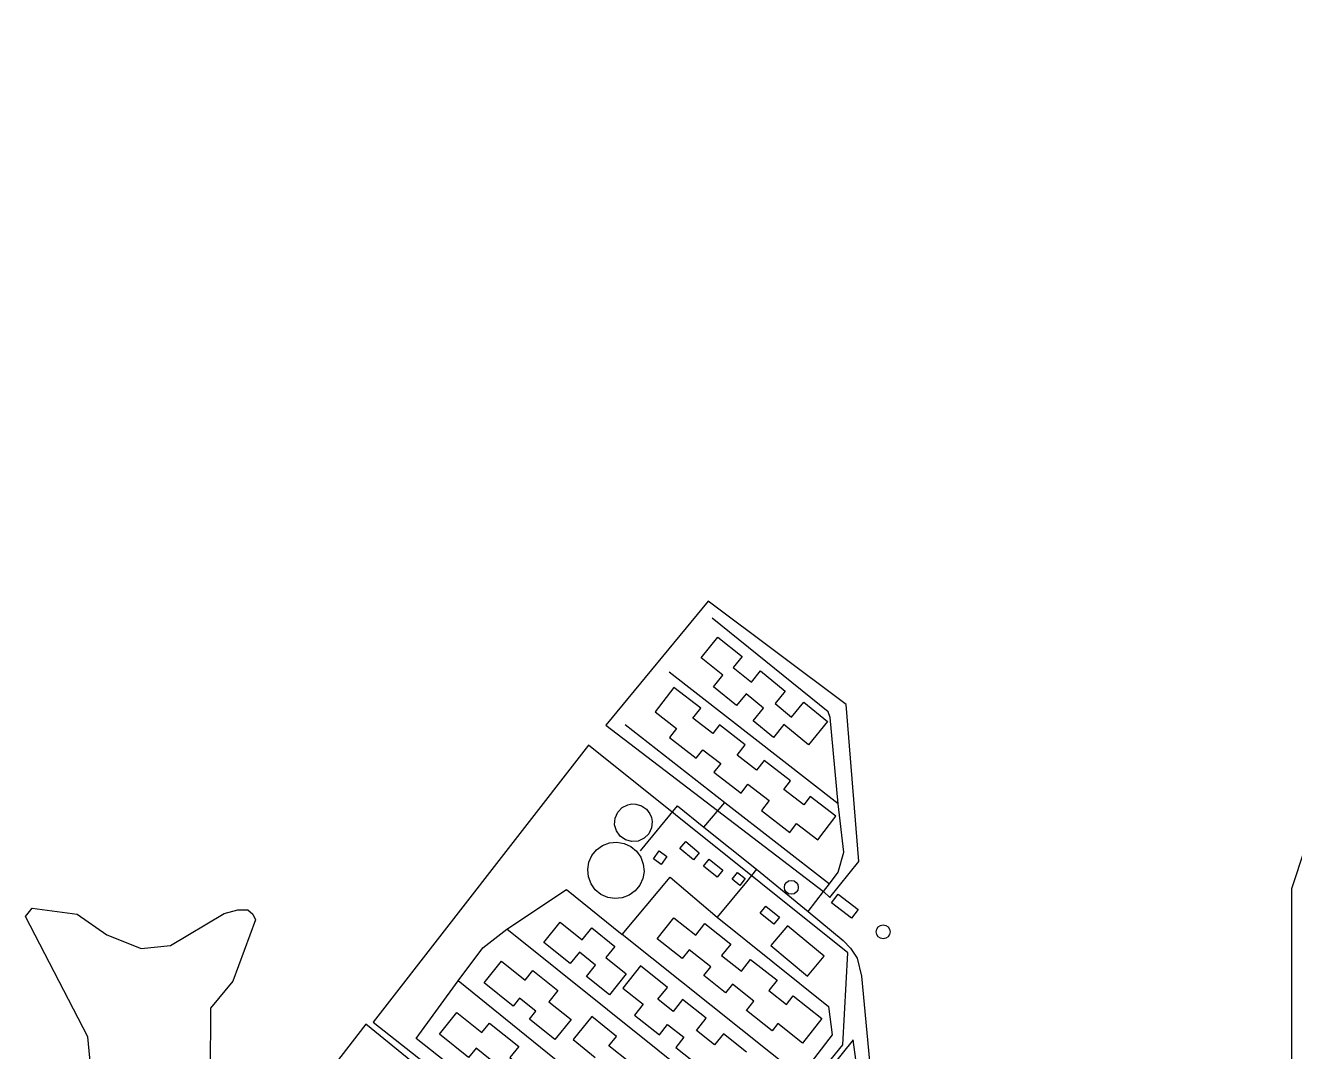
# Model space of a CAD drawing. Header units: metres. Extents: x 11276530 to 11306586, y 355867 to 367650.
# Drawn here: x 11290389 to 11291300, y 361872 to 362608 of the extents above; entities that cross this region are included whole.
import ezdxf

# ---------------------------------------------------------------- set-up
doc = ezdxf.new("R2010")
doc.units = ezdxf.units.M
for name, color, linetype in [('AMENITY', 6, 'Continuous'), ('BUILDING', 8, 'Continuous'), ('HIGHWAY_SERVICE', 8, 'Continuous'), ('LANDUSE', 2, 'Continuous'), ('NATURAL_WATER', 5, 'Continuous'), ('OSM_OTHER', 7, 'Continuous')]:
    doc.layers.add(name, color=color, linetype=linetype)

msp = doc.modelspace()

# ---------------------------------------------------------------- linework, layer by layer
at = {"layer": 'AMENITY'}
msp.add_circle((11291004.84, 361957.77), 5, dxfattribs=at)
at = {"layer": 'BUILDING'}
for points in [[(11290886.28, 362169.36), (11290903.55, 362155.3), (11290897.29, 362147.61), (11290910.32, 362137.02), (11290916.85, 362145.05), (11290934.63, 362130.6), (11290927.26, 362121.54), (11290939.1, 362111.88), (11290947.81, 362122.59), (11290964.96, 362108.64), (11290951.39, 362091.96), (11290933.53, 362106.48), (11290926.07, 362097.31), (11290911.55, 362109.12), (11290919.05, 362118.34), (11290906.41, 362128.61), (11290899.54, 362120.19), (11290882.94, 362133.69), (11290889.68, 362141.97), (11290874.23, 362154.54), (11290886.28, 362169.36)], [(11290854.57, 362133.14), (11290841.09, 362115.65), (11290856.53, 362103.76), (11290851.46, 362097.19), (11290870.67, 362082.38), (11290875.39, 362088.5), (11290888.21, 362078.61), (11290883.33, 362072.29), (11290902.83, 362057.26), (11290907.76, 362063.66), (11290922.92, 362051.96), (11290917.41, 362044.81), (11290937.78, 362029.1), (11290942.69, 362035.45), (11290957.87, 362023.74), (11290970.93, 362040.67), (11290952.47, 362054.9), (11290947.85, 362048.9), (11290933.64, 362059.86), (11290938.43, 362066.07), (11290919.43, 362080.72), (11290914.01, 362073.7), (11290899.95, 362084.54), (11290905.76, 362092.08), (11290887.37, 362106.26), (11290882.61, 362100.1), (11290868.32, 362111.13), (11290873.84, 362118.28), (11290854.57, 362133.14)], [(11290863.11, 362022.57), (11290872.86, 362014.58), (11290868.74, 362009.56), (11290858.99, 362017.56), (11290863.11, 362022.57)], [(11290844.05, 362015.92), (11290849.6, 362011.82), (11290845.42, 362006.16), (11290839.87, 362010.24), (11290844.05, 362015.92)], [(11290879.97, 362010.03), (11290889.72, 362002.05), (11290885.62, 361997.02), (11290875.86, 362005.01), (11290879.97, 362010.03)], [(11290896.38, 361995.61), (11290900.34, 362000.46), (11290905.83, 361995.99), (11290901.87, 361991.13), (11290896.38, 361995.61)], [(11290986.93, 361973.76), (11290982.13, 361967.54), (11290967.77, 361978.6), (11290972.56, 361984.82), (11290986.93, 361973.76)], [(11290920.73, 361976.17), (11290930.48, 361968.18), (11290926.37, 361963.16), (11290916.62, 361971.15), (11290920.73, 361976.17)], [(11290772.85, 361964.71), (11290788.81, 361951.93), (11290795.71, 361960.56), (11290812.26, 361947.33), (11290805.83, 361939.31), (11290820.4, 361927.65), (11290808.28, 361912.5), (11290791.87, 361925.62), (11290798.39, 361933.78), (11290786.73, 361943.11), (11290780.2, 361934.94), (11290761.19, 361950.13), (11290772.85, 361964.71)], [(11290842.66, 361952.7), (11290854.55, 361967.8), (11290870.3, 361955.42), (11290876.78, 361963.66), (11290895.39, 361949.03), (11290888.87, 361940.74), (11290903.12, 361929.53), (11290909.73, 361937.93), (11290928.67, 361923.03), (11290922.8, 361915.55), (11290935.48, 361905.58), (11290940.36, 361911.79), (11290960.93, 361895.6), (11290947.05, 361877.95), (11290929.2, 361891.99), (11290925.11, 361886.78), (11290906.72, 361901.24), (11290912.11, 361908.11), (11290896.67, 361920.25), (11290891.78, 361914.04), (11290876.14, 361926.34), (11290881.06, 361932.6), (11290865.5, 361944.85), (11290860.58, 361938.59), (11290842.66, 361952.7)], [(11290730.74, 361936.76), (11290747.77, 361923.13), (11290753.3, 361930.04), (11290771.35, 361915.6), (11290764.91, 361907.57), (11290780.8, 361894.84), (11290769.21, 361880.37), (11290750.93, 361895.01), (11290755.57, 361900.82), (11290743.78, 361910.27), (11290739.18, 361904.52), (11290718.3, 361921.23), (11290730.74, 361936.76)], [(11290698.71, 361899.85), (11290716.77, 361885.4), (11290722.3, 361892.31), (11290743.26, 361875.53), (11290736.83, 361867.5), (11290751.68, 361855.6), (11290740.09, 361841.13), (11290723.51, 361854.41), (11290728.96, 361861.21), (11290712.56, 361874.36), (11290707.15, 361867.6), (11290686.28, 361884.31), (11290698.71, 361899.85)]]:
    msp.add_lwpolyline(points, close=True, dxfattribs=at)
for points in [[(11290906.7, 361871.45), (11290890.17, 361884.55), (11290883.89, 361876.62), (11290870.87, 361886.93), (11290877.85, 361895.74), (11290860.85, 361909.21), (11290854.07, 361900.66), (11290843.14, 361909.32), (11290849.94, 361917.9), (11290830.55, 361933.26), (11290830.55, 361933.26), (11290817.99, 361917.41), (11290832.64, 361905.79), (11290826.42, 361897.93), (11290844.21, 361883.85), (11290850.08, 361891.26), (11290861.67, 361882.1), (11290855.9, 361874.81), (11290873.3, 361861.03)], [(11290822.9, 361863.94), (11290807.95, 361876.01), (11290813.38, 361882.73), (11290795.68, 361897.03), (11290795.68, 361897.03), (11290782.26, 361880.39), (11290798.12, 361867.58)]]:
    msp.add_lwpolyline(points, dxfattribs=at)
at = {"layer": 'HIGHWAY_SERVICE'}
for points in [[(11290951.03, 361972.47), (11290962.06, 361986.75), (11290966.24, 361992.18), (11290972.68, 362000.52), (11290976.74, 362015.01), (11290972.51, 362049.61), (11290966.85, 362111.54), (11290965.44, 362115.71), (11290882.14, 362182.92)], [(11290972.51, 362049.61), (11290851.12, 362144.14)], [(11290819.66, 362106.49), (11290891.29, 362050.63), (11290966.24, 361992.18)], [(11290830.66, 362015.94), (11290857.15, 362048.13)], [(11290914.04, 362002.68), (11290906.73, 361993.75), (11290885.78, 361968.36)], [(11290817.49, 361955.85), (11290851.98, 361996.91), (11290885.78, 361968.36)], [(11290669.49, 361881.11), (11290699.65, 361922.61), (11290717.38, 361946.23), (11290734.71, 361959.7), (11290777.47, 361988.13)], [(11290777.47, 361988.13), (11290817.49, 361955.85)], [(11290885.78, 361968.36), (11290965.69, 361904.15)], [(11290915.28, 361814.91), (11290734.71, 361959.7)], [(11290945.25, 361853.88), (11290817.49, 361955.85)], [(11290882.01, 361774.88), (11290699.65, 361922.61)], [(11290965.69, 361904.15), (11290968.16, 361883.73), (11290945.25, 361853.88), (11290915.28, 361814.91), (11290882.01, 361774.88), (11290859.42, 361746.79), (11290851.6, 361737.06)], [(11290851.6, 361737.06), (11290669.49, 361881.11)]]:
    msp.add_lwpolyline(points, dxfattribs=at)
at = {"layer": 'LANDUSE'}
for points in [[(11291391.15, 361500.9), (11291892.14, 362028.1), (11291882.36, 362053.3), (11291889.55, 362068.89), (11291902.74, 362073.7), (11291993.91, 362228.43), (11292095.39, 362336.1), (11291650.77, 362557.03), (11291547.44, 362608.38), (11291391.73, 362271.62), (11291298.17, 361988.52), (11291298.17, 361723.42), (11291344.94, 361532.68), (11291391.15, 361500.9)], [(11290879.29, 362195.05), (11290805.83, 362106.07), (11290962.06, 361986.75), (11290966.48, 361982.46), (11290987.37, 362008.13), (11290978.42, 362120.99), (11290879.29, 362195.05)], [(11290979.56, 361942.7), (11290793.3, 362091.83), (11290638.63, 361892.88), (11290852.24, 361724.84), (11290976.03, 361876.75), (11290979.56, 361942.7)], [(11290633.32, 361891.46), (11290494.14, 361711.45), (11290613.62, 361620.16), (11290691.35, 361557.51), (11290828.58, 361732.6), (11290633.32, 361891.46)]]:
    msp.add_lwpolyline(points, close=True, dxfattribs=at)
at = {"layer": 'NATURAL_WATER'}
msp.add_lwpolyline([(11290521.01, 361763.77), (11290479.71, 361713.43), (11290468.13, 361709.77), (11290455.93, 361717.7), (11290446.79, 361720.13), (11290434.62, 361716.28), (11290436.81, 361729.41), (11290428.23, 361822.32), (11290436.51, 361852.37), (11290433.81, 361882.42), (11290388.91, 361968.81), (11290393.72, 361974.72), (11290426.02, 361970.34), (11290447.31, 361955.61), (11290472.14, 361945.85), (11290493.13, 361947.88), (11290531.58, 361971.03), (11290541.52, 361973.67), (11290548.72, 361973.65), (11290552.26, 361970.38), (11290554.21, 361966.36), (11290537.78, 361922.41), (11290521.89, 361902.88), (11290521.01, 361763.77)], dxfattribs=at)
at = {"layer": 'OSM_OTHER'}
for points in [[(11290824.38, 362022.53), (11290819.87, 362023.71), (11290816.03, 362026.36), (11290813.31, 362030.16), (11290812.03, 362034.64), (11290812.36, 362039.29), (11290814.24, 362043.56), (11290817.44, 362046.95), (11290821.62, 362049.03), (11290824.48, 362049.58), (11290827.38, 362049.49), (11290831.41, 362048.27), (11290834.88, 362045.89), (11290837.44, 362042.55), (11290838.55, 362039.87), (11290839.07, 362037.01), (11290838.59, 362032.37), (11290836.58, 362028.17), (11290833.26, 362024.89), (11290829.03, 362022.93), (11290824.38, 362022.53)], [(11290857.15, 362048.13), (11290876.16, 362032.94), (11290914.04, 362002.68), (11290951.03, 361972.47), (11290976.2, 361951.55), (11290981.47, 361946.05), (11290986.15, 361938.92), (11290989.4, 361925.89), (11291007.96, 361727.51), (11291006.63, 361715.92)], [(11290876.16, 362032.94), (11290891.29, 362050.63)], [(11290812.28, 361981.63), (11290807.06, 361982.49), (11290802.25, 361984.67), (11290798.16, 361988.02), (11290795.09, 361992.32), (11290793.23, 361997.26), (11290792.71, 362002.53), (11290793.58, 362007.73), (11290795.76, 362012.55), (11290799.11, 362016.63), (11290803.41, 362019.71), (11290808.35, 362021.57), (11290813.6, 362022.08), (11290818.81, 362021.22), (11290823.62, 362019.04), (11290827.71, 362015.68), (11290830.79, 362011.39), (11290832.65, 362006.45), (11290833.16, 362001.19), (11290832.3, 361995.98), (11290830.12, 361991.16), (11290826.77, 361987.08), (11290822.48, 361984.01), (11290817.53, 361982.14), (11290812.28, 361981.63)], [(11290936.27, 361962.17), (11290924.27, 361947.86), (11290950.47, 361925.89), (11290962.47, 361940.21), (11290936.27, 361962.17)], [(11290983.42, 361880.36), (11290832.63, 361692.85), (11290903.69, 361631.65), (11290912.35, 361643.59), (11290932.06, 361630.44), (11290981.33, 361691.07), (11291002.82, 361721.21), (11291001.03, 361749.58), (11290983.42, 361880.36)]]:
    msp.add_lwpolyline(points, dxfattribs=at)
msp.add_circle((11290938.96, 361989.7), 5, dxfattribs=at)

doc.saveas('drawing.dxf')
